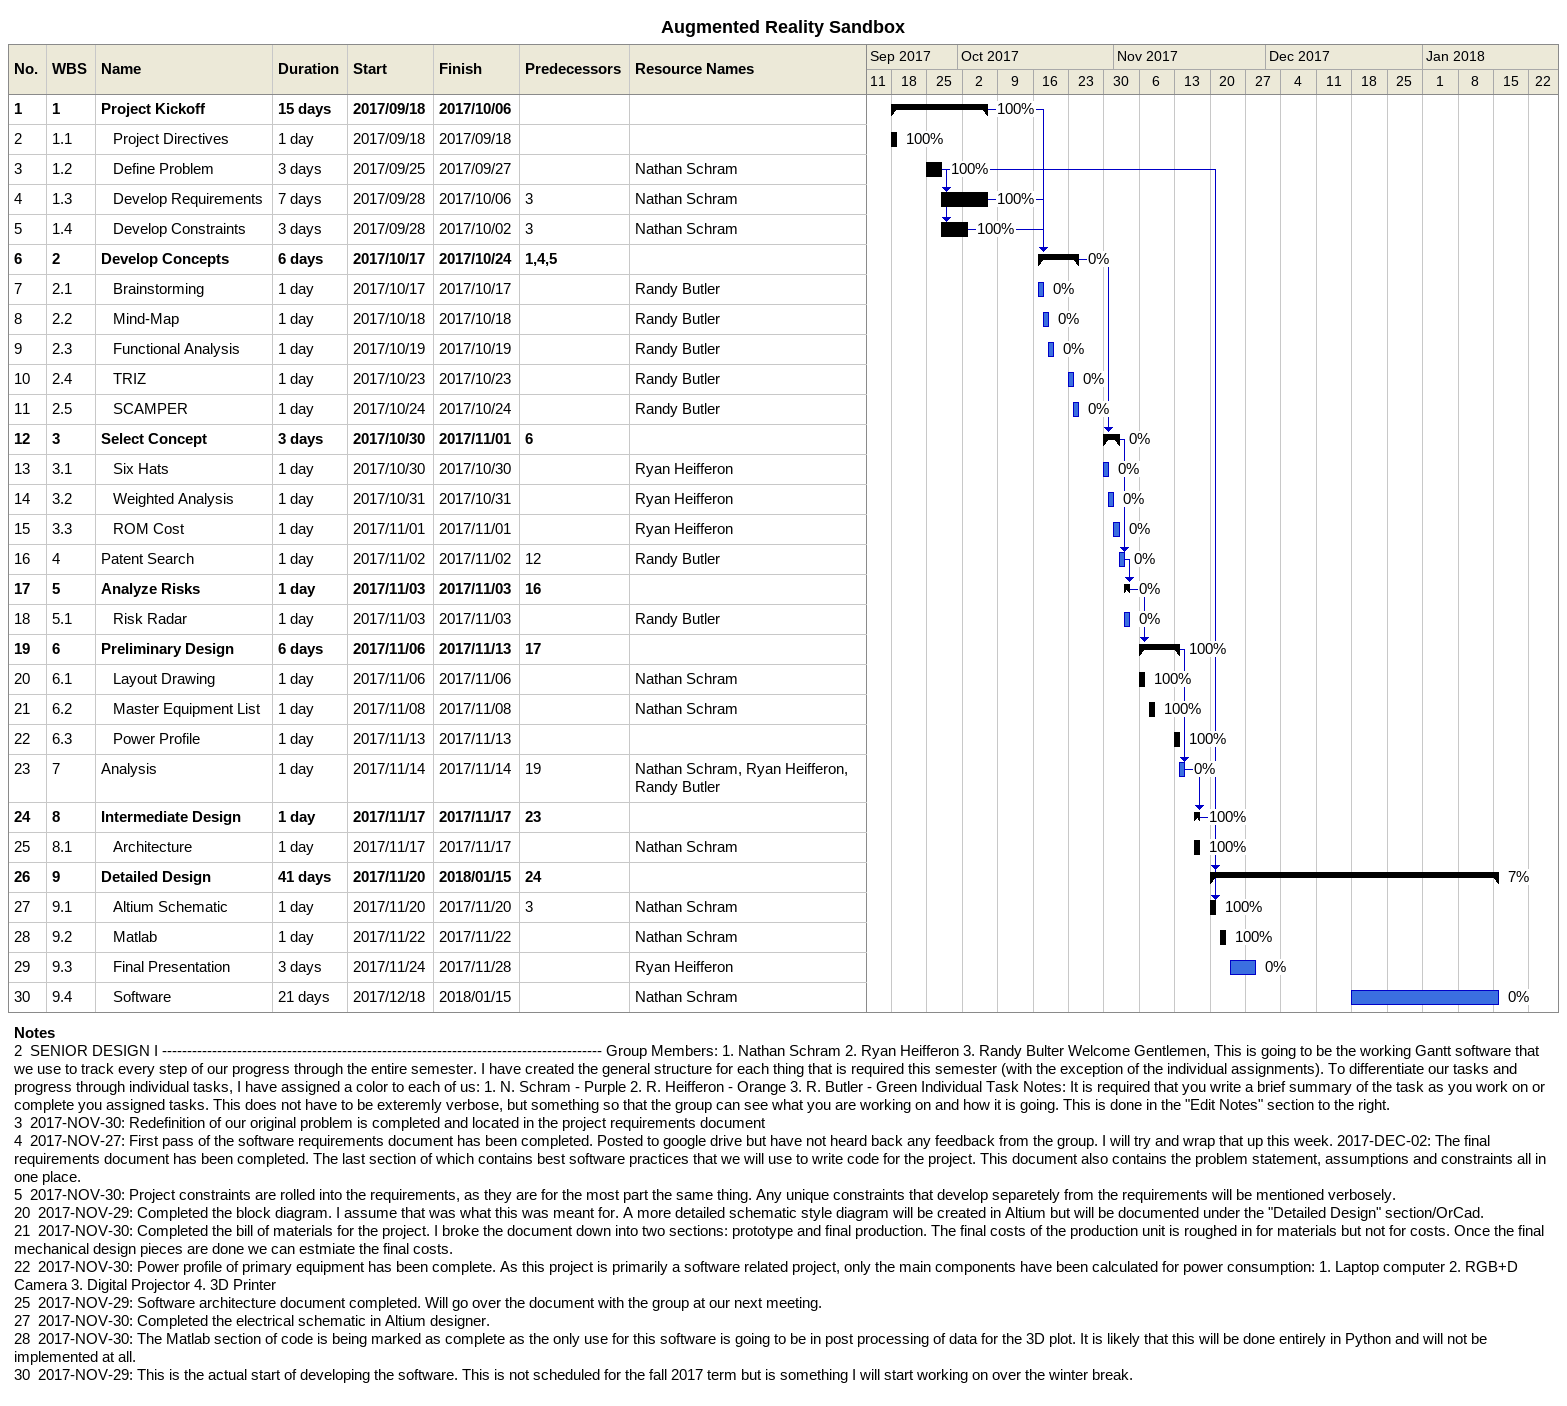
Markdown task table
Augmented Reality Sandbox

| ID | WBS | Task | Duration | Start | Finish | Predecessors | Resources | % complete |
|---|---|---|---|---|---|---|---|---|
| 1 | 1 | **Project Kickoff** | 15d | 2017-09-18 | 2017-10-06 |  |  | 100 |
| 2 | 1.1 | Project Directives | 1d | 2017-09-18 | 2017-09-18 |  |  | 100 |
| 3 | 1.2 | Define Problem | 3d | 2017-09-25 | 2017-09-27 |  | Nathan Schram | 100 |
| 4 | 1.3 | Develop Requirements | 7d | 2017-09-28 | 2017-10-06 | 3 | Nathan Schram | 100 |
| 5 | 1.4 | Develop Constraints | 3d | 2017-09-28 | 2017-10-02 | 3 | Nathan Schram | 100 |
| 6 | 2 | **Develop Concepts** | 6d | 2017-10-17 | 2017-10-24 | 1, 4, 5 |  | 0 |
| 7 | 2.1 | Brainstorming | 1d | 2017-10-17 | 2017-10-17 |  | Randy Butler | 0 |
| 8 | 2.2 | Mind-Map | 1d | 2017-10-18 | 2017-10-18 |  | Randy Butler | 0 |
| 9 | 2.3 | Functional Analysis | 1d | 2017-10-19 | 2017-10-19 |  | Randy Butler | 0 |
| 10 | 2.4 | TRIZ | 1d | 2017-10-23 | 2017-10-23 |  | Randy Butler | 0 |
| 11 | 2.5 | SCAMPER | 1d | 2017-10-24 | 2017-10-24 |  | Randy Butler | 0 |
| 12 | 3 | **Select Concept** | 3d | 2017-10-30 | 2017-11-01 | 6 |  | 0 |
| 13 | 3.1 | Six Hats | 1d | 2017-10-30 | 2017-10-30 |  | Ryan Heifferon | 0 |
| 14 | 3.2 | Weighted Analysis | 1d | 2017-10-31 | 2017-10-31 |  | Ryan Heifferon | 0 |
| 15 | 3.3 | ROM Cost | 1d | 2017-11-01 | 2017-11-01 |  | Ryan Heifferon | 0 |
| 16 | 4 | Patent Search | 1d | 2017-11-02 | 2017-11-02 | 12 | Randy Butler | 0 |
| 17 | 5 | **Analyze Risks** | 1d | 2017-11-03 | 2017-11-03 | 16 |  | 0 |
| 18 | 5.1 | Risk Radar | 1d | 2017-11-03 | 2017-11-03 |  | Randy Butler | 0 |
| 19 | 6 | **Preliminary Design** | 6d | 2017-11-06 | 2017-11-13 | 17 |  | 100 |
| 20 | 6.1 | Layout Drawing | 1d | 2017-11-06 | 2017-11-06 |  | Nathan Schram | 100 |
| 21 | 6.2 | Master Equipment List | 1d | 2017-11-08 | 2017-11-08 |  | Nathan Schram | 100 |
| 22 | 6.3 | Power Profile | 1d | 2017-11-13 | 2017-11-13 |  |  | 100 |
| 23 | 7 | Analysis | 1d | 2017-11-14 | 2017-11-14 | 19 | Nathan Schram, Ryan Heifferon, Randy Butler | 0 |
| 24 | 8 | **Intermediate Design** | 1d | 2017-11-17 | 2017-11-17 | 23 |  | 100 |
| 25 | 8.1 | Architecture | 1d | 2017-11-17 | 2017-11-17 |  | Nathan Schram | 100 |
| 26 | 9 | **Detailed Design** | 41d | 2017-11-20 | 2018-01-15 | 24 |  | 7 |
| 27 | 9.1 | Altium Schematic | 1d | 2017-11-20 | 2017-11-20 | 3 | Nathan Schram | 100 |
| 28 | 9.2 | Matlab | 1d | 2017-11-22 | 2017-11-22 |  | Nathan Schram | 100 |
| 29 | 9.3 | Final Presentation | 3d | 2017-11-24 | 2017-11-28 |  | Ryan Heifferon | 0 |
| 30 | 9.4 | Software | 21d | 2017-12-18 | 2018-01-15 |  | Nathan Schram | 0 |

Notes
- 2: SENIOR DESIGN I ---------------------------------------------------------------------------------------- Group Members: 1. Nathan Schram 2. Ryan Heifferon 3. Randy Bulter Welcome Gentlemen, This is going to be the working Gantt software that we use to track every step of our progress through the entire semester. I have created the general structure for each thing that is required this semester (with the exception of the individual assignments). To differentiate our tasks and progress through individual tasks, I have assigned a color to each of us: 1. N. Schram - Purple 2. R. Heifferon - Orange 3. R. Butler - Green Individual Task Notes: It is required that you write a brief summary of the task as you work on or complete you assigned tasks. This does not have to be exteremly verbose, but something so that the group can see what you are working on and how it is going. This is done in the "Edit Notes" section to the right.
- 3: 2017-NOV-30: Redefinition of our original problem is completed and located in the project requirements document
- 4: 2017-NOV-27: First pass of the software requirements document has been completed. Posted to google drive but have not heard back any feedback from the group. I will try and wrap that up this week. 2017-DEC-02: The final requirements document has been completed. The last section of which contains best software practices that we will use to write code for the project. This document also contains the problem statement, assumptions and constraints all in one place.
- 5: 2017-NOV-30: Project constraints are rolled into the requirements, as they are for the most part the same thing. Any unique constraints that develop separetely from the requirements will be mentioned verbosely.
- 20: 2017-NOV-29: Completed the block diagram. I assume that was what this was meant for. A more detailed schematic style diagram will be created in Altium but will be documented under the "Detailed Design" section/OrCad.
- 21: 2017-NOV-30: Completed the bill of materials for the project. I broke the document down into two sections: prototype and final production. The final costs of the production unit is roughed in for materials but not for costs. Once the final mechanical design pieces are done we can estmiate the final costs.
- 22: 2017-NOV-30: Power profile of primary equipment has been complete. As this project is primarily a software related project, only the main components have been calculated for power consumption: 1. Laptop computer 2. RGB+D Camera 3. Digital Projector 4. 3D Printer
- 25: 2017-NOV-29: Software architecture document completed. Will go over the document with the group at our next meeting.
- 27: 2017-NOV-30: Completed the electrical schematic in Altium designer.
- 28: 2017-NOV-30: The Matlab section of code is being marked as complete as the only use for this software is going to be in post processing of data for the 3D plot. It is likely that this will be done entirely in Python and will not be implemented at all.
- 30: 2017-NOV-29: This is the actual start of developing the software. This is not scheduled for the fall 2017 term but is something I will start working on over the winter break.
